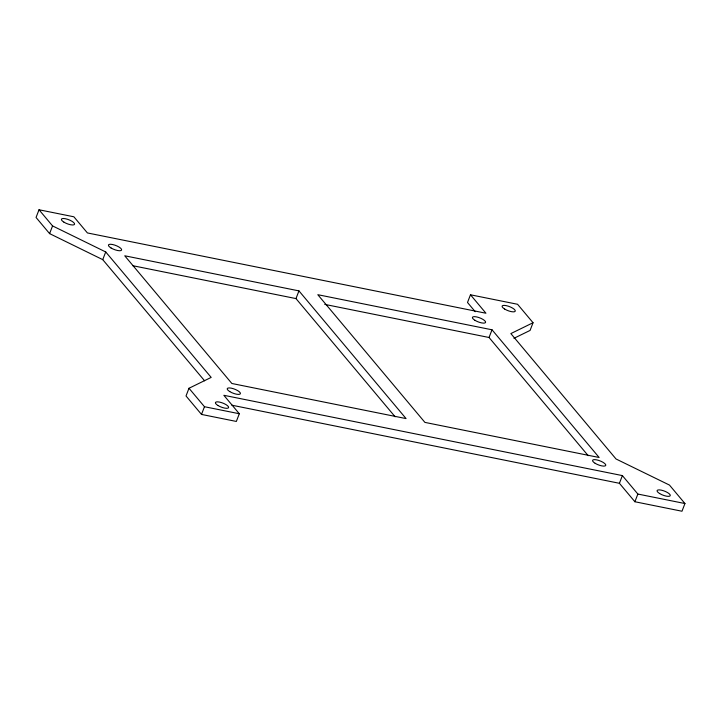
<?xml version="1.0" encoding="UTF-8"?>
<svg xmlns="http://www.w3.org/2000/svg" width="721" height="721" viewBox="0 0 721 721"><rect width="100%" height="100%" fill="white"/><g stroke="black" fill="none" stroke-linecap="round" stroke-linejoin="round"><path stroke-width="1.08" d="M475.247 311.706L467.505 302.487L470.48 294.79L485.954 313.238L87.412 232.937L73.866 216.787L39.024 209.766L36.05 217.463L49.596 233.613L102.742 259.65L204.602 380.805M49.596 233.613L52.561 225.916L39.024 209.766M102.742 259.65L105.717 251.953L52.561 225.916M105.717 251.953L211.181 377.407L188.992 388.268L186.018 395.964L201.501 414.422L236.344 421.443L239.318 413.746L223.834 395.288L622.385 475.599L637.86 494.047L684.95 503.537L681.976 511.234L634.895 501.744L619.411 483.295L231.91 405.211M201.501 414.422L204.467 406.716L188.992 388.268M395.144 416.801L295.98 298.584L298.954 290.887L124.733 255.784L231.865 383.491L406.076 418.595L298.954 290.887M588.21 455.699L489.045 337.491L492.019 329.794L317.79 294.691L424.912 422.389L599.142 457.493L492.019 329.794M470.48 294.79L517.57 304.28L533.044 322.729L530.079 330.425L513.938 338.32M619.411 483.295L622.385 475.599M634.895 501.744L637.86 494.047M533.044 322.729L510.856 333.589L616.04 458.989L669.476 485.08L684.95 503.537M132.79 265.707L295.98 298.584M324.738 304.379L489.045 337.491M204.467 406.716L239.318 413.746M217.976 405.517A7.048 2.163 21.1 0 0 228.584 407.653A7.048 2.163 21.1 0 0 219.508 402.084A7.048 2.163 21.1 0 0 217.976 405.517M659.643 493.552A7.048 2.163 21.1 0 0 670.251 495.688A7.048 2.163 21.1 0 0 661.175 490.118A7.048 2.163 21.1 0 0 659.643 493.552M229.783 391.602A7.048 2.163 21.1 0 0 240.39 393.738A7.048 2.163 21.1 0 0 231.315 388.168A7.048 2.163 21.1 0 0 229.783 391.602M595.14 463.306A7.048 2.163 21.1 0 0 605.748 465.442A7.048 2.163 21.1 0 0 596.673 459.872A7.048 2.163 21.1 0 0 595.14 463.306M474.968 320.322A7.048 2.163 21.1 0 0 485.575 322.458A7.048 2.163 21.1 0 0 476.5 316.889A7.048 2.163 21.1 0 0 474.968 320.322M110.998 247.943A7.048 2.163 21.1 0 0 121.597 250.079A7.048 2.163 21.1 0 0 112.53 244.509A7.048 2.163 21.1 0 0 110.998 247.943M504.646 309.048A7.048 2.163 21.1 0 0 515.254 311.184A7.048 2.163 21.1 0 0 506.178 305.623A7.048 2.163 21.1 0 0 504.646 309.048M63.944 222.167A7.048 2.163 21.1 0 0 74.551 224.303A7.048 2.163 21.1 0 0 65.476 218.742A7.048 2.163 21.1 0 0 63.944 222.167"/></g></svg>
